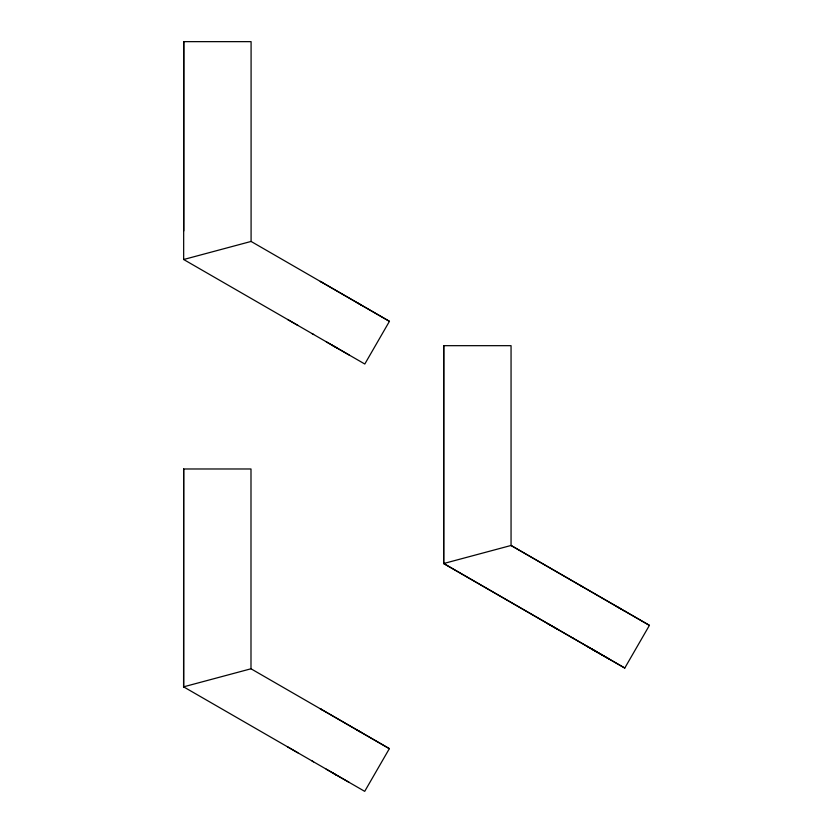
<?xml version="1.0" encoding="UTF-8"?>
<svg xmlns="http://www.w3.org/2000/svg" width="833" height="833" viewBox="0 0 833 833"><rect width="100%" height="100%" fill="white"/><g stroke="black" fill="none" stroke-linecap="round" stroke-linejoin="round"><path stroke-width="1.25" d="M183.666 259.511L183.749 41.65L251.087 41.65L251.087 241.445L389.438 321.33L364.802 364.021L183.666 259.511L251.087 241.445M183.583 686.84L183.666 468.979L250.993 468.979L250.993 668.784L389.355 748.659L364.708 791.35L183.583 686.84L250.993 668.784M624.771 668.045L443.729 563.514L443.729 345.674L511.056 345.674L511.056 545.469L649.417 625.354L624.771 668.045L443.645 563.535L443.729 345.674M443.645 563.535L511.056 545.469L649.417 625.354M287.593 319.476L297.954 325.453M332.107 345.216L336.636 347.788L326.286 341.811M547.573 623.511L557.923 629.488M592.086 649.24L596.615 651.822L586.255 645.846M287.51 746.816L297.87 752.793M336.053 347.455L349.162 354.993M596.022 651.479L609.142 659.018M335.959 774.784L349.079 782.322M624.084 610.766L625.042 611.318M389.438 321.33L320.278 281.367L322.319 282.574M389.355 748.659L320.195 708.696L322.236 709.903M326.203 769.151L336.553 775.127L332.055 772.493M356.784 302.473L361.283 305.107M616.764 606.507L621.262 609.131M356.701 729.812L361.199 732.436M580.257 585.391L582.298 586.599M312.136 333.606L313.635 334.512M572.104 637.641L573.614 638.547M312.052 760.945L313.552 761.851M183.749 41.65L183.749 230.96M183.666 468.979L183.666 686.819"/></g></svg>
